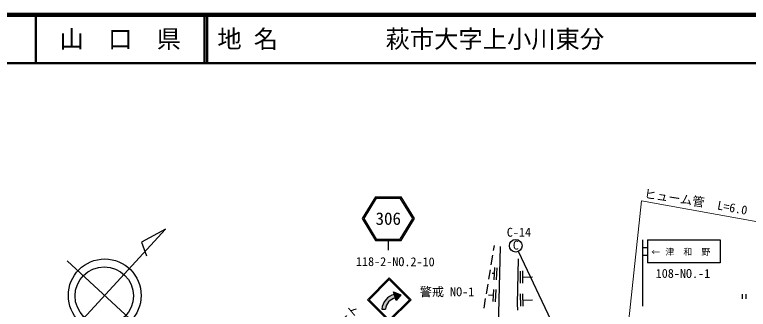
# Model space of a CAD drawing. Units: millimetres, scale not verified. Extents: x 40000 to 680000, y 20000 to 380000.
# Drawn here: x 328639 to 479714, y 319406 to 380000 of the extents above; entities that cross this region are included whole.
import ezdxf
from ezdxf.enums import TextEntityAlignment as Align

# ---------------------------------------------------------------- set-up
doc = ezdxf.new("R2010")
doc.units = ezdxf.units.MM
doc.header["$LTSCALE"] = 1000
for name, color, linetype, lineweight in [('M-BGD', 7, 'Continuous', 25), ('M-BMK-SRVR', 3, 'Continuous', 25), ('M-STR-HTXT', 7, 'Continuous', 13), ('M-STR-STRC', 7, 'Continuous', 25), ('M-TTL', 2, 'Continuous', 140), ('M-TTL-LINE', 7, 'Continuous', 50)]:
    doc.layers.add(name, color=color, linetype=linetype, lineweight=lineweight)
doc.layers.add('M-TTL-TXT', color=7, linetype='Continuous')
doc.styles.add('ＭＳ ゴシック', font='')
doc.styles.get('ＭＳ ゴシック').set_extended_font_data('MS Gothic')

msp = doc.modelspace()

# ---------------------------------------------------------------- hatches: boundary and pattern name
at = {"layer": 'M-STR-STRC'}
for points in [[(406838, 322448), (407064, 321739, 0.33505), (404989, 319415), (404245, 319416, -0.33299)], [(406672, 322968), (408142, 322404), (407230, 321220)], [(406672, 322968), (408142, 322404), (407230, 321220)], [(406838, 322448), (406672, 322968), (408142, 322404), (407230, 321220), (407064, 321739)]]:
    msp.add_hatch(color=256, dxfattribs=at).paths.add_polyline_path(points)

# ---------------------------------------------------------------- linework, layer by layer
at = {"layer": 'M-BGD'}
for p, q in [((427253, 331497), (427421, 332512)), ((428045, 306090), (428696, 332302)), ((426764, 328537), (427090, 330511)), ((432339, 329806), (432095, 320554)), ((427459, 327987), (427322, 325491)), ((427958, 327960), (427822, 325463)), ((426274, 325578), (426601, 327551)), ((427390, 326739), (426974, 326762)), ((432806, 324780), (432766, 327279)), ((433306, 324788), (433266, 327287)), ((433286, 326038), (435253, 326069)), ((425784, 322618), (426111, 324591)), ((427213, 323494), (427077, 320997)), ((427713, 323466), (427576, 320970)), ((427145, 322245), (426235, 322295)), ((432846, 320061), (432806, 322561)), ((433346, 320069), (433306, 322569)), ((478435, 322528), (478435, 321528)), ((479185, 322528), (479185, 321528)), ((425295, 319658), (425621, 321631)), ((432095, 320554), (432170, 319258)), ((433326, 321319), (435292, 321350))]:
    msp.add_line(p, q, dxfattribs=at)
at = {"layer": 'M-BMK-SRVR'}
for p, q in [((337333, 311625), (359714, 335915)), ((359714, 335915), (354746, 333189)), ((354746, 333189), (355806, 330382)), ((339436, 329403), (354880, 315174))]:
    msp.add_line(p, q, dxfattribs=at)
for centre, radius in [((347189, 322260), 7500), ((347076, 322150), 6000)]:
    msp.add_circle(centre, radius, dxfattribs=at)
at = {"layer": 'M-STR-HTXT'}
for p, q in [((455099, 317235), (457711, 341694)), ((457711, 341694), (492835, 335376))]:
    msp.add_line(p, q, dxfattribs=at)
at = {"layer": 'M-STR-STRC'}
for p, q in [((402933, 342564), (400170, 338063)), ((403101, 342264), (400522, 338063)), ((402933, 342564), (408205, 342565)), ((403101, 342264), (408038, 342265)), ((410618, 338065), (408038, 342265)), ((410970, 338065), (408205, 342565)), ((400170, 338063), (402935, 333564)), ((400522, 338063), (403102, 333864)), ((408039, 333865), (410618, 338065)), ((408207, 333565), (410970, 338065)), ((402935, 333564), (408207, 333565)), ((403102, 333864), (408039, 333865)), ((405571, 333564), (405571, 331564)), ((457927, 333699), (457930, 320052)), ((458927, 333699), (473927, 333702)), ((458927, 333699), (458928, 328949)), ((473927, 333702), (473928, 328952)), ((440370, 314484), (432391, 331317)), ((457928, 332116), (458928, 332116)), ((457928, 330533), (458928, 330533)), ((473928, 328952), (458928, 328949)), ((401265, 321370), (405764, 325870)), ((401619, 321370), (405764, 325517)), ((410265, 321371), (405764, 325870)), ((409912, 321371), (405764, 325517)), ((407230, 321220), (406672, 322968)), ((406672, 322968), (408142, 322404)), ((408142, 322404), (407230, 321220)), ((401265, 321370), (405766, 316870)), ((401619, 321370), (405766, 317223)), ((405766, 317223), (409912, 321371)), ((405766, 316870), (410265, 321371)), ((404245, 319416), (404989, 319415))]:
    msp.add_line(p, q, dxfattribs=at)
msp.add_circle((431823, 332474), 1289, dxfattribs=at)
for radius, start, end in [(3327, 102.63751, 176.30615), (2586, 101.17496, 175.26942)]:
    msp.add_arc((407565, 319202), radius, start, end, dxfattribs=at)
at = {"layer": 'M-TTL'}
msp.add_line((680000, 380000), (40000, 380000), dxfattribs=at)
at = {"layer": 'M-TTL-LINE'}
for p, q in [((333000, 380000), (333000, 370000)), ((367750, 380000), (367750, 370000)), ((368250, 380000), (368250, 370000)), ((40000, 370000), (680000, 370000))]:
    msp.add_line(p, q, dxfattribs=at)

# ---------------------------------------------------------------- texts
at = {"layer": 'M-STR-HTXT', "style": 'ＭＳ ゴシック'}
for s, rotation, p in [('ヒューム管', 351.284, (458086, 341808)), ('L=6.0', 349.657, (473108, 339413)), ('コンクリート', 40.053, (388683, 309101))]:
    msp.add_text(s, height=1833, rotation=rotation, dxfattribs=at).set_placement(p, align=Align.BOTTOM_LEFT)
at = {"layer": 'M-STR-STRC', "style": 'ＭＳ ゴシック'}
for s, height, rotation, p in [('306', 2566, 0.009, (405570, 338064)), ('↑', 1320, 90.009, (460657, 331214)), ('津\u3000和\u3000野', 1320, 0.009, (467261, 331217))]:
    msp.add_text(s, height=height, rotation=rotation, dxfattribs=at).set_placement(p, align=Align.MIDDLE_CENTER)
for s, rotation, p in [('C-14', 0.009, (429974, 333783)), ('C', 0.009, (431219, 331148)), ('118-2-NO.2-10', 359.783, (398911, 327765)), ('108-NO.-1', 359.783, (460632, 325332)), ('警戒 NO-1', 0.009, (412047, 321545))]:
    msp.add_text(s, height=1833, rotation=rotation, dxfattribs=at).set_placement(p, align=Align.BOTTOM_LEFT)
at = {"layer": 'M-TTL-TXT', "style": 'ＭＳ ゴシック'}
msp.add_text('山\u3000口\u3000県', height=3666, dxfattribs=at).set_placement((350375, 375000), align=Align.MIDDLE_CENTER)
for s, p in [('地 名', (370380, 375000)), ('萩市大字上小川東分', (405024, 375000))]:
    msp.add_text(s, height=3666, dxfattribs=at).set_placement(p, align=Align.MIDDLE_LEFT)

doc.saveas('drawing.dxf')
